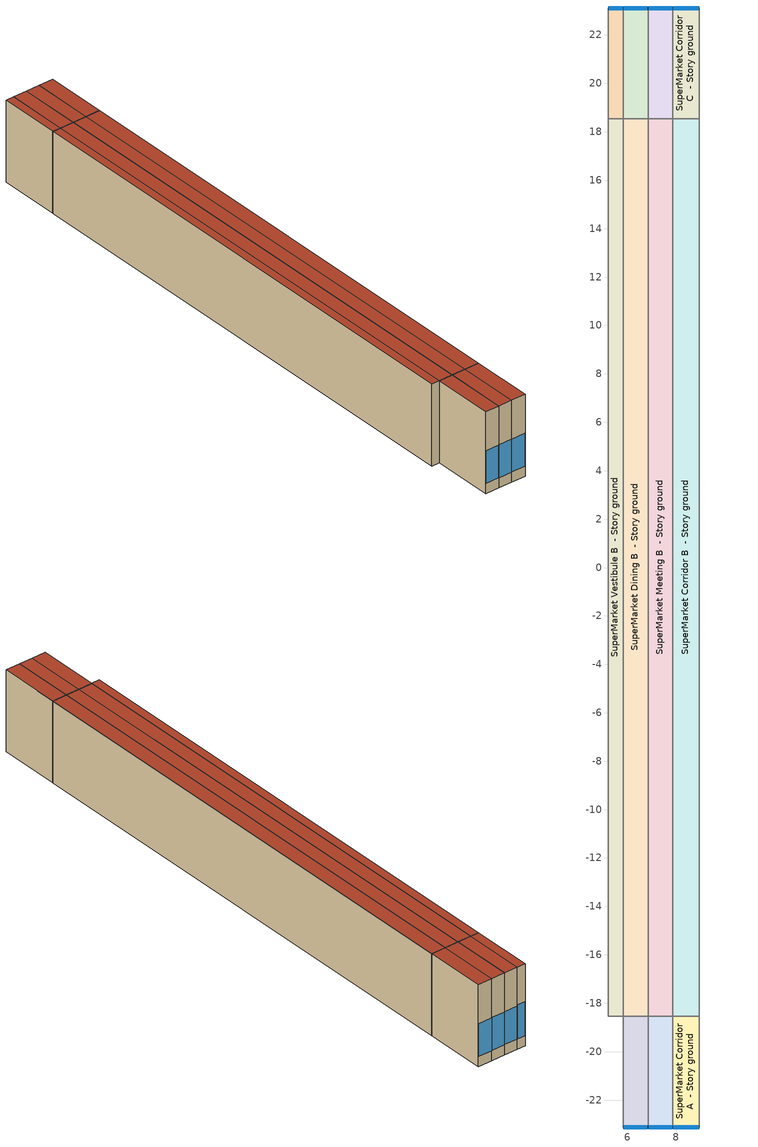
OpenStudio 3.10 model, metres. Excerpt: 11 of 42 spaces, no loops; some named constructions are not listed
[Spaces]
SuperMarket Vestibule B  - Story ground
 floor ground (Foundation F 1.26W/m*K Perim 0.0m Area 22.97m2): 5.2,-18.54 5.2,18.54 5.82,18.54 5.82,-18.54 z0
 wall to SuperMarket Office B  - Story ground: 5.2,18.54 5.2,-18.54 z0:6.1
 wall to SuperMarket Vestibule C  - Story ground: 5.82,18.54 5.2,18.54 z0:6.1
 wall to SuperMarket Dining B  - Story ground: 5.82,-18.54 5.82,18.54 z0:6.1
 wall to SuperMarket Vestibule A  - Story ground: 5.2,-18.54 5.82,-18.54 z0:6.1
 roof outside: 5.82,-18.54 5.82,18.54 5.2,18.54 5.2,-18.54 z6.1
SuperMarket Vestibule C  - Story ground
 floor ground (Foundation F 1.26W/m*K Perim 0.62m Area 2.83m2): 5.2,18.54 5.2,23.11 5.82,23.11 5.82,18.54 z0
 wall outside (SuperMarket Vestibule C  - Story ground Wall 2 c tbd): 5.82,23.11 5.2,23.11 z0:6.1
 wall to SuperMarket Office C  - Story ground: 5.2,23.11 5.2,18.54 z0:6.1
 wall to SuperMarket Dining C  - Story ground: 5.82,18.54 5.82,23.11 z0:6.1
 window (Window U-0.91 SHGC 0.53): 5.79,23.11 5.22,23.11 z0.76:3.29
 roof outside (SuperMarket Vestibule C  - Story ground RoofCeiling 1 c tbd): 5.82,18.54 5.82,23.11 5.2,23.11 5.2,18.54 z6.1
SuperMarket Dining A  - Story ground
 floor ground (Foundation F 1.26W/m*K Perim 1.03m Area 4.69m2): 5.82,-23.11 5.82,-18.54 6.84,-18.54 6.84,-23.11 z0
 wall outside (SuperMarket Dining A  - Story ground Wall 3 c tbd): 5.82,-23.11 6.84,-23.11 z0:6.1
 wall to SuperMarket Vestibule A  - Story ground: 5.82,-18.54 5.82,-23.11 z0:6.1
 wall to SuperMarket Dining B  - Story ground: 6.84,-18.54 5.82,-18.54 z0:6.1
 wall to SuperMarket Meeting A  - Story ground: 6.84,-23.11 6.84,-18.54 z0:6.1
 window (Window U-0.91 SHGC 0.53): 5.84,-23.11 6.82,-23.11 z0.76:3.2
 roof outside (SuperMarket Dining A  - Story ground RoofCeiling 1 c tbd): 6.84,-23.11 6.84,-18.54 5.82,-18.54 5.82,-23.11 z6.1
SuperMarket Dining B  - Story ground
 floor ground (Foundation F 1.26W/m*K Perim 0.0m Area 38.05m2): 5.82,-18.54 5.82,18.54 6.84,18.54 6.84,-18.54 z0
 wall to SuperMarket Dining C  - Story ground: 6.84,18.54 5.82,18.54 z0:6.1
 wall to SuperMarket Meeting B  - Story ground: 6.84,-18.54 6.84,18.54 z0:6.1
 roof outside: 6.84,-18.54 6.84,18.54 5.82,18.54 5.82,-18.54 z6.1
SuperMarket Dining C  - Story ground
 floor ground (Foundation F 1.26W/m*K Perim 1.03m Area 4.69m2): 5.82,18.54 5.82,23.11 6.84,23.11 6.84,18.54 z0
 wall outside (SuperMarket Dining C  - Story ground Wall 2 c tbd): 6.84,23.11 5.82,23.11 z0:6.1
 wall to SuperMarket Meeting C  - Story ground: 6.84,18.54 6.84,23.11 z0:6.1
 window (Window U-0.91 SHGC 0.53): 6.82,23.11 5.84,23.11 z0.76:3.2
 roof outside (SuperMarket Dining C  - Story ground RoofCeiling 1 c tbd): 6.84,18.54 6.84,23.11 5.82,23.11 5.82,18.54 z6.1
SuperMarket Meeting A  - Story ground
 floor ground (Foundation F 1.26W/m*K Perim 1.03m Area 4.69m2): 6.84,-23.11 6.84,-18.54 7.87,-18.54 7.87,-23.11 z0
 wall outside (SuperMarket Meeting A  - Story ground Wall 3 c tbd): 6.84,-23.11 7.87,-23.11 z0:6.1
 wall to SuperMarket Meeting B  - Story ground: 7.87,-18.54 6.84,-18.54 z0:6.1
 wall to SuperMarket Corridor A  - Story ground: 7.87,-23.11 7.87,-18.54 z0:6.1
 window (Window U-0.91 SHGC 0.53): 6.87,-23.11 7.84,-23.11 z0.76:3.2
 roof outside (SuperMarket Meeting A  - Story ground RoofCeiling 1 c tbd): 7.87,-23.11 7.87,-18.54 6.84,-18.54 6.84,-23.11 z6.1
SuperMarket Meeting B  - Story ground
 floor ground (Foundation F 1.26W/m*K Perim 0.0m Area 38.05m2): 6.84,-18.54 6.84,18.54 7.87,18.54 7.87,-18.54 z0
 wall to SuperMarket Meeting C  - Story ground: 7.87,18.54 6.84,18.54 z0:6.1
 wall to SuperMarket Corridor B  - Story ground: 7.87,-18.54 7.87,18.54 z0:6.1
 roof outside: 7.87,-18.54 7.87,18.54 6.84,18.54 6.84,-18.54 z6.1
SuperMarket Meeting C  - Story ground
 floor ground (Foundation F 1.26W/m*K Perim 1.03m Area 4.69m2): 6.84,18.54 6.84,23.11 7.87,23.11 7.87,18.54 z0
 wall outside (SuperMarket Meeting C  - Story ground Wall 2 c tbd): 7.87,23.11 6.84,23.11 z0:6.1
 wall to SuperMarket Corridor C  - Story ground: 7.87,18.54 7.87,23.11 z0:6.1
 window (Window U-0.91 SHGC 0.53): 7.84,23.11 6.87,23.11 z0.76:3.2
 roof outside (SuperMarket Meeting C  - Story ground RoofCeiling 1 c tbd): 7.87,18.54 7.87,23.11 6.84,23.11 6.84,18.54 z6.1
SuperMarket Corridor A  - Story ground
 floor ground (Foundation F 1.26W/m*K Perim 1.09m Area 4.99m2): 7.87,-23.11 7.87,-18.54 8.96,-18.54 8.96,-23.11 z0
 wall outside (SuperMarket Corridor A  - Story ground Wall 3 c tbd): 7.87,-23.11 8.96,-23.11 z0:6.1
 wall to SuperMarket Corridor B  - Story ground: 8.96,-18.54 7.87,-18.54 z0:6.1
 wall to SuperMarket Elec/MechRoom A  - Story ground: 8.96,-23.11 8.96,-18.54 z0:6.1
 window (Window U-0.91 SHGC 0.53): 7.89,-23.11 8.93,-23.11 z0.76:3.19
 roof outside (SuperMarket Corridor A  - Story ground RoofCeiling 1 c tbd): 8.96,-23.11 8.96,-18.54 7.87,-18.54 7.87,-23.11 z6.1
SuperMarket Corridor B  - Story ground
 floor ground (Foundation F 1.26W/m*K Perim 0.0m Area 40.45m2): 7.87,-18.54 7.87,18.54 8.96,18.54 8.96,-18.54 z0
 wall to SuperMarket Corridor C  - Story ground: 8.96,18.54 7.87,18.54 z0:6.1
 wall to SuperMarket Elec/MechRoom B  - Story ground: 8.96,-18.54 8.96,18.54 z0:6.1
 roof outside: 8.96,-18.54 8.96,18.54 7.87,18.54 7.87,-18.54 z6.1
SuperMarket Corridor C  - Story ground
 floor ground (Foundation F 1.26W/m*K Perim 1.09m Area 4.99m2): 7.87,18.54 7.87,23.11 8.96,23.11 8.96,18.54 z0
 wall outside (SuperMarket Corridor C  - Story ground Wall 2 c tbd): 8.96,23.11 7.87,23.11 z0:6.1
 wall to SuperMarket Elec/MechRoom C  - Story ground: 8.96,18.54 8.96,23.11 z0:6.1
 window (Window U-0.91 SHGC 0.53): 8.93,23.11 7.89,23.11 z0.76:3.19
 roof outside (SuperMarket Corridor C  - Story ground RoofCeiling 1 c tbd): 8.96,18.54 8.96,23.11 7.87,23.11 7.87,18.54 z6.1
[Curve:Bicubic]
Name | Coefficient1 Constant | Coefficient2 x | Coefficient3 x**2 | Coefficient4 y | Coefficient5 y**2 | Coefficient6 x*y | Coefficient7 x**3 | Coefficient8 y**3 | Coefficient9 x**2*y | Coefficient10 x*y**2 | Minimum Value of x | Maximum Value of x | Minimum Value of y | Maximum Value of y
Advanced_Med_Temp_Comp_Pwr_Curve; Advanced_Med_Temp_Comp_Pwr_Curve 1; Advanced_Med_Temp_Comp_Pwr_Curve 2; Advanced_Med_Temp_Comp_Pwr_Curve 3; Advanced_Med_Temp_Comp_Pwr_Curve 4; Advanced_Med_Temp_Comp_Pwr_Curve 5; Advanced_Med_Temp_Comp_Pwr_Curve 6 | 7438.92 | -269.598 | -9.8561 | 553.573 | -3.38589 | 14.8658 | -0.100796 | 0.00982279 | 0.0973624 | -0.0396752 | -23.3 | 7.2 | 10 | 60
Advanced_Med_Temp_Comp_Cap_Curve; Advanced_Med_Temp_Comp_Cap_Curve 1; Advanced_Med_Temp_Comp_Cap_Curve 2; Advanced_Med_Temp_Comp_Cap_Curve 3; Advanced_Med_Temp_Comp_Cap_Curve 4; Advanced_Med_Temp_Comp_Cap_Curve 5; Advanced_Med_Temp_Comp_Cap_Curve 6 | 61412.2 | 1570.85 | 13.5334 | -500.195 | 8.16391 | -3.68954 | 0.0544856 | -0.0880968 | 0.00638158 | -0.0375031 | -23.3 | 7.2 | 10 | 60
Advanced_Low_Temp_Comp_Pwr_Curve; Advanced_Low_Temp_Comp_Pwr_Curve 1; Advanced_Low_Temp_Comp_Pwr_Curve 2 | 170752 | 6102.9 | 78.262 | -2959.43 | 19.7877 | -90.9581 | 0.435965 | -0.0411577 | -0.608846 | 0.459133 | -40 | -17.8 | 4.4 | 54.4
Advanced_Low_Temp_Comp_Cap_Curve; Advanced_Low_Temp_Comp_Cap_Curve 1; Advanced_Low_Temp_Comp_Cap_Curve 2 | 58336.9 | 1561.74 | 6.60681 | -283.65 | -0.120235 | -12.4957 | -0.116279 | 0.002277 | -0.118148 | 0.0328396 | -40 | -17.8 | 4.4 | 54.4
[Curve:Linear] Coefficient1 Constant=0; Coefficient2 x=22000; Minimum Value of x=-50; Maximum Value of x=50
Condenser Heat Rejection Function of Temperature; Condenser Heat Rejection Function of Temperature 1
